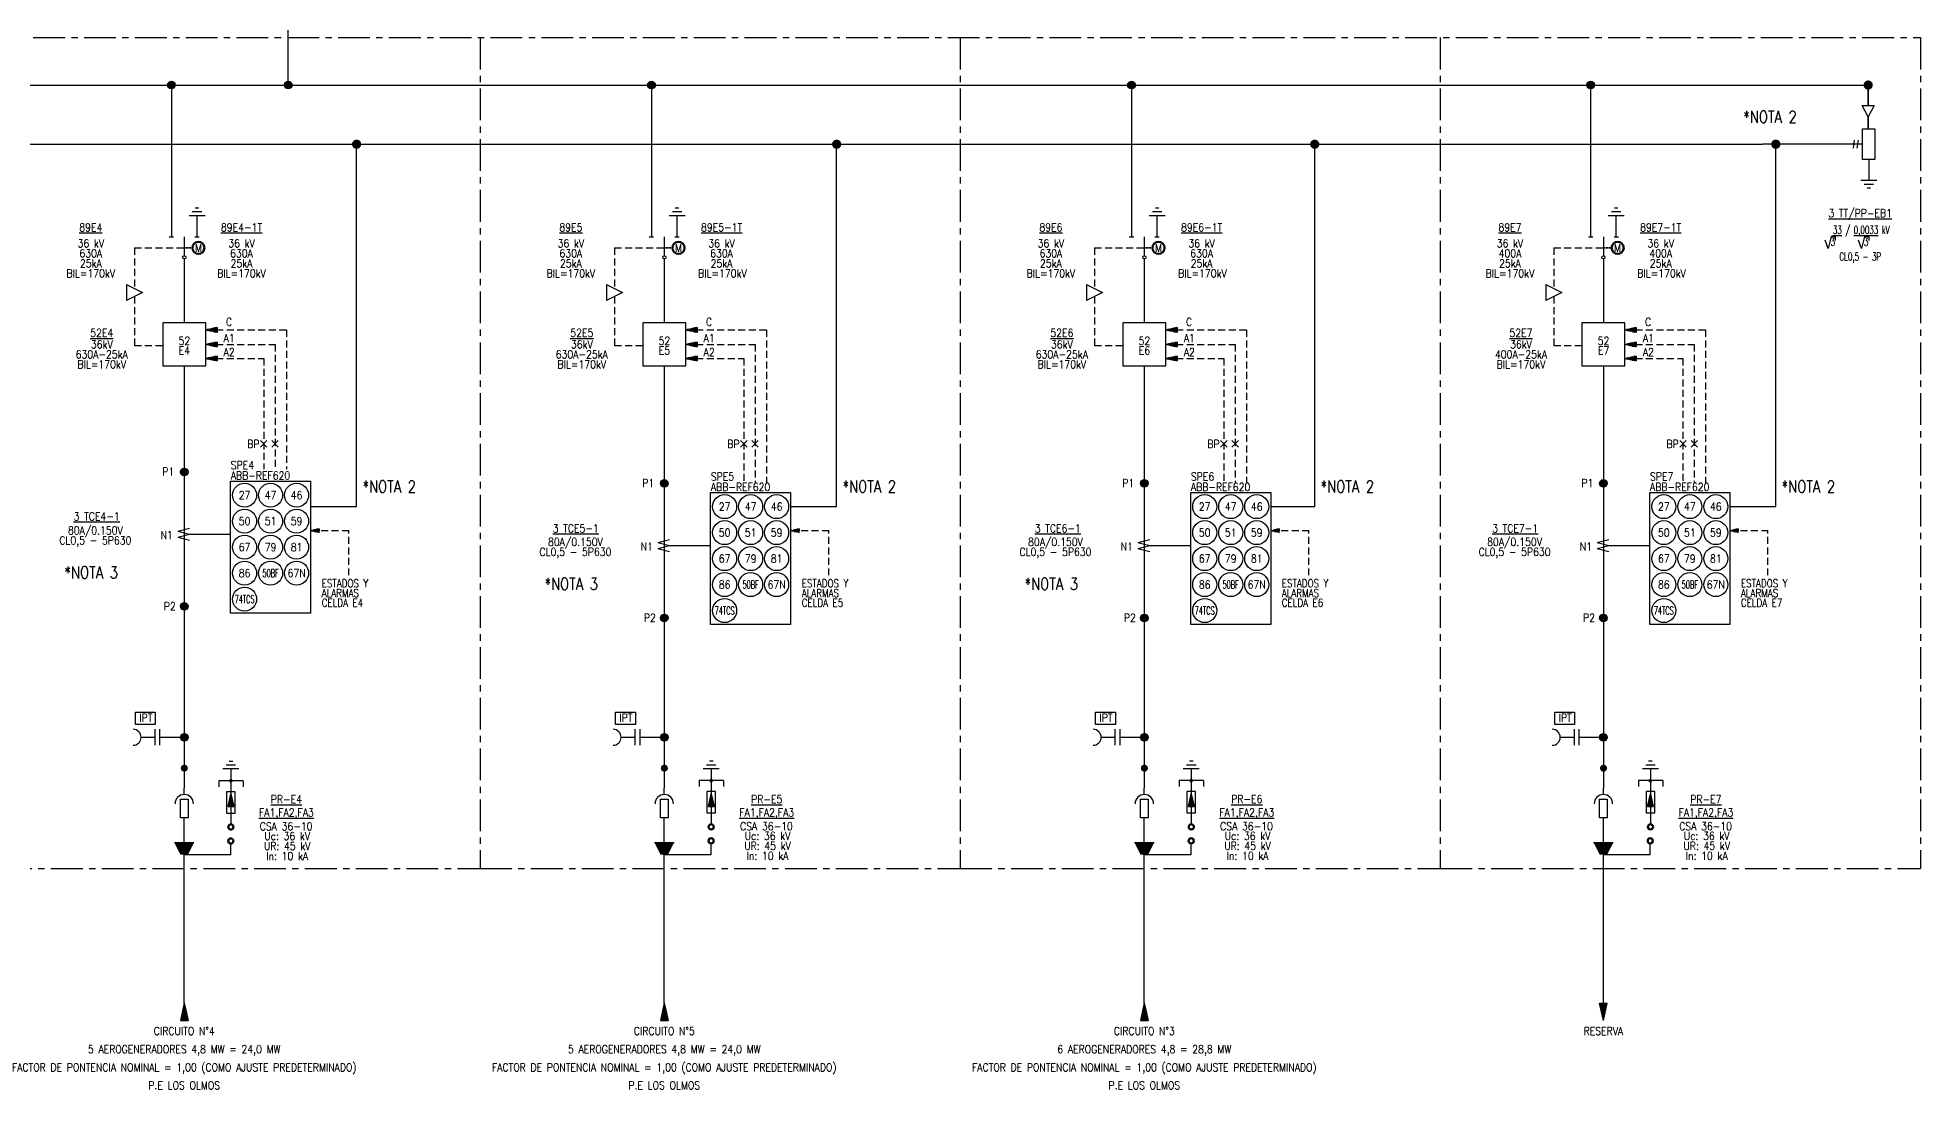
# Model space of a CAD drawing. Header units: millimetres. Extents: x 235627 to 238135, y 101989 to 102524.
# Drawn here: x 237664.8 to 238135.4, y 102014.5 to 102277.6 of the extents above; entities that cross this region are included whole.
import ezdxf
from ezdxf.enums import TextEntityAlignment as Align

# ---------------------------------------------------------------- set-up
doc = ezdxf.new("R2010")
doc.units = ezdxf.units.MM
doc.linetypes.add('CENTER', pattern=[50.8, 31.75, -6.35, 6.35, -6.35])
doc.linetypes.add('HIDDEN', pattern=[0.375, 0.25, -0.125])
for name, color, linetype in [('02 TITULOS', 3, 'Continuous'), ('03 TEXTOS', 7, 'Continuous'), ('Cable', 1, 'Continuous'), ('DATOS', 3, 'Continuous'), ('E-Nivel-066Kv', 52, 'Continuous'), ('EL-Simbolos', 3, 'Continuous'), ('SEÑAL', 1, 'HIDDEN'), ('T-Perímetros', 7, 'Continuous')]:
    doc.layers.add(name, color=color, linetype=linetype)
doc.layers.add('EL-Nivel-220Kv', color=84, linetype='Continuous', lineweight=60)
doc.styles.add('ROMANS', font='romans.shx', dxfattribs={"width": 0.8, "height": 2})

# ---------------------------------------------------------------- blocks, each defined once
blk = doc.blocks.new('InterruptorUni')
blk.add_lwpolyline([(-7.67, -7.92), (7.33, -7.92), (7.33, 7.08), (-7.67, 7.08)], close=True)
blk = doc.blocks.new('Flecha')
blk.add_hatch(color=256).paths.add_polyline_path([(0, 1.66), (-0.36, 0), (0.36, 0)])
for p, q in [((0, 1.66), (-0.36, 0)), ((-0.36, 0), (0.36, 0)), ((0, 1.66), (0.36, 0))]:
    blk.add_line(p, q)

msp = doc.modelspace()

# ---------------------------------------------------------------- hatches: boundary and pattern name
at = {"linetype": 'HIDDEN', "ltscale": 2.5}
for points in [[(237706.81, 102204.48), (237709.64, 102203.86), (237709.64, 102205.09)], [(237826.81, 102204.48), (237829.64, 102203.86), (237829.64, 102205.09)], [(237946.81, 102204.48), (237949.64, 102203.86), (237949.64, 102205.09)], [(238061.58, 102204.48), (238064.4, 102203.86), (238064.4, 102205.09)], [(237706.81, 102200.85), (237709.64, 102200.23), (237709.64, 102201.45)], [(237826.81, 102200.85), (237829.64, 102200.23), (237829.64, 102201.45)], [(237946.81, 102200.85), (237949.64, 102200.23), (237949.64, 102201.45)], [(238061.58, 102200.85), (238064.4, 102200.23), (238064.4, 102201.45)], [(237706.81, 102197.33), (237709.64, 102196.71), (237709.64, 102197.93)], [(237826.81, 102197.33), (237829.64, 102196.71), (237829.64, 102197.93)], [(237946.81, 102197.33), (237949.64, 102196.71), (237949.64, 102197.93)], [(238061.58, 102197.33), (238064.4, 102196.71), (238064.4, 102197.93)], [(237733.03, 102154.29), (237735.15, 102153.82), (237735.15, 102154.74)], [(237733.03, 102154.29), (237735.15, 102153.82), (237735.15, 102154.74)], [(237853.03, 102154.29), (237855.15, 102153.82), (237855.15, 102154.74)], [(237973.03, 102154.29), (237975.15, 102153.82), (237975.15, 102154.74)], [(238087.8, 102154.29), (238089.92, 102153.82), (238089.92, 102154.74)]]:
    msp.add_hatch(color=1, dxfattribs=at).paths.add_polyline_path(points)
at = {"layer": 'EL-Simbolos'}
h = msp.add_hatch(color=256, dxfattribs=at)
h.dxf.hatch_style = 1
h.paths.add_polyline_path([(237697.28, 102265.71), (237699.2, 102265.71, 1)])
h.paths.add_polyline_path([(237699.2, 102265.71), (237697.28, 102265.71, 1)])
h = msp.add_hatch(color=256, dxfattribs=at)
h.dxf.hatch_style = 1
h.paths.add_polyline_path([(237726.49, 102265.71), (237728.41, 102265.71, 1)])
h.paths.add_polyline_path([(237728.41, 102265.71), (237726.49, 102265.71, 1)])
h = msp.add_hatch(color=256, dxfattribs=at)
h.dxf.hatch_style = 1
h.paths.add_polyline_path([(237817.28, 102265.71), (237819.2, 102265.71, 1)])
h.paths.add_polyline_path([(237819.2, 102265.71), (237817.28, 102265.71, 1)])
h = msp.add_hatch(color=256, dxfattribs=at)
h.dxf.hatch_style = 1
h.paths.add_polyline_path([(237937.28, 102265.71), (237939.2, 102265.71, 1)])
h.paths.add_polyline_path([(237939.2, 102265.71), (237937.28, 102265.71, 1)])
h = msp.add_hatch(color=256, dxfattribs=at)
h.dxf.hatch_style = 1
h.paths.add_polyline_path([(238052.04, 102265.71), (238053.96, 102265.71, 1)])
h.paths.add_polyline_path([(238053.96, 102265.71), (238052.04, 102265.71, 1)])
h = msp.add_hatch(color=256, dxfattribs=at)
h.dxf.hatch_style = 1
h.paths.add_polyline_path([(237700.48, 102168.95), (237702.4, 102168.95, 1)])
h.paths.add_polyline_path([(237702.4, 102168.95), (237700.48, 102168.95, 1)])
h = msp.add_hatch(color=256, dxfattribs=at)
h.dxf.hatch_style = 1
h.paths.add_polyline_path([(237820.48, 102166.09), (237822.4, 102166.09, 1)])
h.paths.add_polyline_path([(237822.4, 102166.09), (237820.48, 102166.09, 1)])
h = msp.add_hatch(color=256, dxfattribs=at)
h.dxf.hatch_style = 1
h.paths.add_polyline_path([(237940.48, 102166.09), (237942.4, 102166.09, 1)])
h.paths.add_polyline_path([(237942.4, 102166.09), (237940.48, 102166.09, 1)])
h = msp.add_hatch(color=256, dxfattribs=at)
h.dxf.hatch_style = 1
h.paths.add_polyline_path([(238055.24, 102166.09), (238057.16, 102166.09, 1)])
h.paths.add_polyline_path([(238057.16, 102166.09), (238055.24, 102166.09, 1)])
h = msp.add_hatch(color=256, dxfattribs=at)
h.dxf.hatch_style = 1
h.paths.add_polyline_path([(237700.48, 102135.32), (237702.4, 102135.32, 1)])
h.paths.add_polyline_path([(237702.4, 102135.32), (237700.48, 102135.32, 1)])
h = msp.add_hatch(color=256, dxfattribs=at)
h.dxf.hatch_style = 1
h.paths.add_polyline_path([(237820.48, 102132.46), (237822.4, 102132.46, 1)])
h.paths.add_polyline_path([(237822.4, 102132.46), (237820.48, 102132.46, 1)])
h = msp.add_hatch(color=256, dxfattribs=at)
h.dxf.hatch_style = 1
h.paths.add_polyline_path([(237940.48, 102132.46), (237942.4, 102132.46, 1)])
h.paths.add_polyline_path([(237942.4, 102132.46), (237940.48, 102132.46, 1)])
h = msp.add_hatch(color=256, dxfattribs=at)
h.dxf.hatch_style = 1
h.paths.add_polyline_path([(238055.24, 102132.46), (238057.16, 102132.46, 1)])
h.paths.add_polyline_path([(238057.16, 102132.46), (238055.24, 102132.46, 1)])
h = msp.add_hatch(color=256, dxfattribs=at)
h.dxf.hatch_style = 1
h.paths.add_polyline_path([(237700.48, 102102.59), (237702.4, 102102.59, 1)])
h.paths.add_polyline_path([(237702.4, 102102.59), (237700.48, 102102.59, 1)])
h = msp.add_hatch(color=256, dxfattribs=at)
h.dxf.hatch_style = 1
h.paths.add_polyline_path([(237820.48, 102102.59), (237822.4, 102102.59, 1)])
h.paths.add_polyline_path([(237822.4, 102102.59), (237820.48, 102102.59, 1)])
h = msp.add_hatch(color=256, dxfattribs=at)
h.dxf.hatch_style = 1
h.paths.add_polyline_path([(237940.48, 102102.59), (237942.4, 102102.59, 1)])
h.paths.add_polyline_path([(237942.4, 102102.59), (237940.48, 102102.59, 1)])
h = msp.add_hatch(color=256, dxfattribs=at)
h.dxf.hatch_style = 1
h.paths.add_polyline_path([(238055.24, 102102.59), (238057.16, 102102.59, 1)])
h.paths.add_polyline_path([(238057.16, 102102.59), (238055.24, 102102.59, 1)])
h = msp.add_hatch(color=256, dxfattribs=at)
h.dxf.hatch_style = 1
edge = h.paths.add_edge_path()
edge.add_arc((237701.46, 102094.87), 0.886, 180, 540)
h = msp.add_hatch(color=256, dxfattribs=at)
h.dxf.hatch_style = 1
edge = h.paths.add_edge_path()
edge.add_arc((237821.46, 102094.87), 0.886, 180, 540)
h = msp.add_hatch(color=256, dxfattribs=at)
h.dxf.hatch_style = 1
edge = h.paths.add_edge_path()
edge.add_arc((237941.46, 102094.87), 0.886, 180, 540)
h = msp.add_hatch(color=256, dxfattribs=at)
h.dxf.hatch_style = 1
edge = h.paths.add_edge_path()
edge.add_arc((238056.23, 102094.87), 0.886, 180, 540)
for points in [[(237713.11, 102088.45), (237713.82, 102085.25), (237712.43, 102085.25)], [(237833.18, 102088.49), (237833.89, 102085.29), (237832.5, 102085.29)], [(237953.18, 102088.49), (237953.89, 102085.29), (237952.5, 102085.29)], [(238067.95, 102088.49), (238068.65, 102085.29), (238067.26, 102085.29)]]:
    msp.add_hatch(color=256, dxfattribs=at).paths.add_polyline_path(points)
h = msp.add_hatch(color=256, dxfattribs=at)
h.dxf.hatch_style = 1
h.paths.add_polyline_path([(237702.4, 102073.28), (237700.47, 102073.28), (237698.99, 102076.22), (237703.88, 102076.22)])
h = msp.add_hatch(color=256, dxfattribs=at)
h.dxf.hatch_style = 1
h.paths.add_polyline_path([(237822.4, 102073.28), (237820.47, 102073.28), (237818.99, 102076.22), (237823.88, 102076.22)])
h = msp.add_hatch(color=256, dxfattribs=at)
h.dxf.hatch_style = 1
h.paths.add_polyline_path([(237942.4, 102073.28), (237940.47, 102073.28), (237938.99, 102076.22), (237943.88, 102076.22)])
h = msp.add_hatch(color=256, dxfattribs=at)
h.dxf.hatch_style = 1
h.paths.add_polyline_path([(238057.17, 102073.28), (238055.23, 102073.28), (238053.76, 102076.22), (238058.65, 102076.22)])

# ---------------------------------------------------------------- linework, layer by layer
at = {"color": 1, "linetype": 'HIDDEN', "ltscale": 2.5}
for points in [[(237706.81, 102204.48), (237709.64, 102203.86), (237709.64, 102205.09), (237706.81, 102204.48)], [(237709.64, 102203.86), (237706.81, 102204.48), (237709.64, 102205.09), (237709.64, 102203.86)], [(237826.81, 102204.48), (237829.64, 102203.86), (237829.64, 102205.09), (237826.81, 102204.48)], [(237829.64, 102203.86), (237826.81, 102204.48), (237829.64, 102205.09), (237829.64, 102203.86)], [(237946.81, 102204.48), (237949.64, 102203.86), (237949.64, 102205.09), (237946.81, 102204.48)], [(237949.64, 102203.86), (237946.81, 102204.48), (237949.64, 102205.09), (237949.64, 102203.86)], [(238061.58, 102204.48), (238064.4, 102203.86), (238064.4, 102205.09), (238061.58, 102204.48)], [(238064.4, 102203.86), (238061.58, 102204.48), (238064.4, 102205.09), (238064.4, 102203.86)], [(237706.81, 102200.85), (237709.64, 102200.23), (237709.64, 102201.45), (237706.81, 102200.85)], [(237709.64, 102200.23), (237706.81, 102200.85), (237709.64, 102201.45), (237709.64, 102200.23)], [(237826.81, 102200.85), (237829.64, 102200.23), (237829.64, 102201.45), (237826.81, 102200.85)], [(237829.64, 102200.23), (237826.81, 102200.85), (237829.64, 102201.45), (237829.64, 102200.23)], [(237946.81, 102200.85), (237949.64, 102200.23), (237949.64, 102201.45), (237946.81, 102200.85)], [(237949.64, 102200.23), (237946.81, 102200.85), (237949.64, 102201.45), (237949.64, 102200.23)], [(238061.58, 102200.85), (238064.4, 102200.23), (238064.4, 102201.45), (238061.58, 102200.85)], [(238064.4, 102200.23), (238061.58, 102200.85), (238064.4, 102201.45), (238064.4, 102200.23)], [(237706.81, 102197.33), (237709.64, 102196.71), (237709.64, 102197.93), (237706.81, 102197.33)], [(237709.64, 102196.71), (237706.81, 102197.33), (237709.64, 102197.93), (237709.64, 102196.71)], [(237826.81, 102197.33), (237829.64, 102196.71), (237829.64, 102197.93), (237826.81, 102197.33)], [(237829.64, 102196.71), (237826.81, 102197.33), (237829.64, 102197.93), (237829.64, 102196.71)], [(237946.81, 102197.33), (237949.64, 102196.71), (237949.64, 102197.93), (237946.81, 102197.33)], [(237949.64, 102196.71), (237946.81, 102197.33), (237949.64, 102197.93), (237949.64, 102196.71)], [(238061.58, 102197.33), (238064.4, 102196.71), (238064.4, 102197.93), (238061.58, 102197.33)], [(238064.4, 102196.71), (238061.58, 102197.33), (238064.4, 102197.93), (238064.4, 102196.71)], [(237733.03, 102154.29), (237735.15, 102153.82), (237735.15, 102154.74), (237733.03, 102154.29)], [(237735.15, 102153.82), (237733.03, 102154.29), (237735.15, 102154.74), (237735.15, 102153.82)], [(237733.03, 102154.29), (237735.15, 102153.82), (237735.15, 102154.74), (237733.03, 102154.29)], [(237735.15, 102153.82), (237733.03, 102154.29), (237735.15, 102154.74), (237735.15, 102153.82)], [(237853.03, 102154.29), (237855.15, 102153.82), (237855.15, 102154.74), (237853.03, 102154.29)], [(237855.15, 102153.82), (237853.03, 102154.29), (237855.15, 102154.74), (237855.15, 102153.82)], [(237973.03, 102154.29), (237975.15, 102153.82), (237975.15, 102154.74), (237973.03, 102154.29)], [(237975.15, 102153.82), (237973.03, 102154.29), (237975.15, 102154.74), (237975.15, 102153.82)], [(238087.8, 102154.29), (238089.92, 102153.82), (238089.92, 102154.74), (238087.8, 102154.29)], [(238089.92, 102153.82), (238087.8, 102154.29), (238089.92, 102154.74), (238089.92, 102153.82)]]:
    msp.add_lwpolyline(points, dxfattribs=at)
at = {"layer": '03 TEXTOS'}
for p, q in [((238112.34, 102224.87), (238111.62, 102226.89)), ((238113.09, 102227.86), (238112.34, 102224.87)), ((238114.24, 102227.86), (238113.09, 102227.86)), ((238114.24, 102226.88), (238114.24, 102227.86)), ((238120.68, 102224.87), (238119.96, 102226.89)), ((238121.43, 102227.86), (238120.68, 102224.87)), ((238122.59, 102227.86), (238121.43, 102227.86)), ((238122.59, 102226.88), (238122.59, 102227.86))]:
    msp.add_line(p, q, dxfattribs=at)
at = {"layer": '03 TEXTOS', "color": 0}
msp.add_line((237833.07, 102164.2), (237833.07, 102164.2), dxfattribs=at)
at = {"layer": 'Cable', "linetype": 'ByBlock'}
for p, q in [((237385.18, 102250.92), (238095.96, 102250.92)), ((237744.53, 102160.29), (237744.53, 102250.92)), ((237864.53, 102160.29), (237864.53, 102250.92)), ((237984.03, 102160.29), (237984.03, 102250.91)), ((238099.3, 102160.29), (238099.3, 102250.92)), ((237733.03, 102160.29), (237744.53, 102160.29)), ((237853.03, 102160.29), (237864.53, 102160.29)), ((237973.03, 102160.29), (237984.03, 102160.29)), ((238087.8, 102160.29), (238099.3, 102160.29)), ((237702.78, 102153.41), (237713.03, 102153.41)), ((237822.78, 102150.54), (237833.03, 102150.54)), ((237942.78, 102150.54), (237953.03, 102150.54)), ((238057.55, 102150.54), (238067.8, 102150.54))]:
    msp.add_line(p, q, dxfattribs=at)
at = {"layer": 'Cable'}
msp.add_line((238121, 102250.92), (238095.96, 102250.92), dxfattribs=at)
at = {"layer": 'Cable', "linetype": 'HIDDEN', "lineweight": 35}
for p, q in [((237703.48, 102224.99), (237701.44, 102224.99)), ((237823.48, 102224.99), (237821.44, 102224.99)), ((237943.48, 102224.99), (237941.44, 102224.99)), ((238058.25, 102224.99), (238056.2, 102224.99))]:
    msp.add_line(p, q, dxfattribs=at)
at = {"layer": 'DATOS', "linetype": 'ByBlock'}
for p, q in [((238118.89, 102251.91), (238118.61, 102249.93)), ((238119.86, 102251.91), (238119.58, 102249.93))]:
    msp.add_line(p, q, dxfattribs=at)
at = {"layer": 'E-Nivel-066Kv', "lineweight": 30}
for p, q in [((237727.45, 102265.71), (237727.45, 102303.64)), ((237698.24, 102265.71), (237698.24, 102227.77)), ((237818.24, 102265.71), (237818.24, 102227.77)), ((237938.24, 102265.71), (237938.24, 102227.77)), ((238053, 102265.71), (238053, 102227.77)), ((238122.38, 102260.58), (238122.38, 102265.71)), ((238122.38, 102265.71), (238122.38, 102260.58)), ((238122.38, 102255.11), (238122.38, 102257.77)), ((238122.38, 102257.77), (238122.38, 102254.77)), ((238122.54, 102247.06), (238122.54, 102241.81)), ((237704.64, 102227.77), (237704.64, 102233.03)), ((237824.64, 102227.77), (237824.64, 102233.03)), ((237944.64, 102227.77), (237944.64, 102233.03)), ((238059.4, 102227.77), (238059.4, 102233.03)), ((237701.44, 102227.77), (237701.44, 102223.05)), ((237821.44, 102227.77), (237821.44, 102223.05)), ((237941.44, 102227.77), (237941.44, 102223.05)), ((238056.2, 102227.77), (238056.2, 102223.05)), ((237701.44, 102222.26), (237701.44, 102206.22)), ((237821.44, 102222.26), (237821.44, 102206.22)), ((237941.44, 102222.26), (237941.44, 102206.22)), ((238056.2, 102222.26), (238056.2, 102206.22))]:
    msp.add_line(p, q, dxfattribs=at)
at = {"layer": 'E-Nivel-066Kv', "color": 5}
msp.add_line((237302.25, 102265.71), (238122.38, 102265.71), dxfattribs=at)
at = {"layer": 'E-Nivel-066Kv', "ltscale": 0.25}
for p, q in [((237701.44, 102195.47), (237701.44, 102089.88)), ((237821.44, 102195.47), (237821.44, 102089.88)), ((237941.44, 102195.47), (237941.44, 102089.88)), ((238056.2, 102195.47), (238056.2, 102089.88)), ((237701.44, 102036.13), (237701.44, 102082.43)), ((237821.44, 102036.13), (237821.44, 102082.43)), ((237941.44, 102036.13), (237941.44, 102082.43)), ((238056.2, 102036.13), (238056.2, 102082.43)), ((237713.08, 102073.24), (237713.08, 102076.02)), ((237821.44, 102073.27), (237833.15, 102073.27)), ((237833.15, 102073.27), (237833.15, 102076.05)), ((237941.44, 102073.27), (237953.15, 102073.27)), ((237953.15, 102073.27), (237953.15, 102076.05)), ((238056.2, 102073.27), (238067.91, 102073.27)), ((238067.91, 102073.27), (238067.91, 102076.05))]:
    msp.add_line(p, q, dxfattribs=at)
at = {"layer": 'E-Nivel-066Kv'}
for p, q in [((237713.11, 102094.67), (237713.11, 102088.98)), ((237833.18, 102094.7), (237833.18, 102089.01)), ((237953.18, 102094.7), (237953.18, 102089.01)), ((238067.95, 102094.7), (238067.95, 102089.01)), ((237713.11, 102088.98), (237713.11, 102083.66)), ((237833.18, 102089.01), (237833.18, 102083.69)), ((237953.18, 102089.01), (237953.18, 102083.69)), ((238067.95, 102089.01), (238067.95, 102083.69)), ((237713.11, 102083.66), (237713.11, 102080.82)), ((237833.18, 102083.69), (237833.18, 102080.85)), ((237953.18, 102083.69), (237953.18, 102080.85)), ((238067.95, 102083.69), (238067.95, 102080.85)), ((237713.08, 102073.24), (237701.44, 102073.24))]:
    msp.add_line(p, q, dxfattribs=at)
at = {"layer": 'E-Nivel-066Kv', "lineweight": 30}
for points in [[(237697.69, 102227.77), (237698.78, 102227.77)], [(237704.09, 102227.77), (237705.18, 102227.77)], [(237817.69, 102227.77), (237818.78, 102227.77)], [(237824.09, 102227.77), (237825.18, 102227.77)], [(237937.69, 102227.77), (237938.78, 102227.77)], [(237944.09, 102227.77), (237945.18, 102227.77)], [(238052.46, 102227.77), (238053.54, 102227.77)], [(238058.86, 102227.77), (238059.94, 102227.77)]]:
    msp.add_lwpolyline(points, dxfattribs=at)
at = {"layer": 'E-Nivel-066Kv'}
for points in [[(237690.65, 102102.59), (237694.09, 102102.59)], [(237695.29, 102102.59), (237701.44, 102102.59)], [(237810.65, 102102.59), (237814.09, 102102.59)], [(237815.29, 102102.59), (237821.44, 102102.59)], [(237930.65, 102102.59), (237934.09, 102102.59)], [(237935.29, 102102.59), (237941.44, 102102.59)], [(238045.41, 102102.59), (238048.86, 102102.59)], [(238050.06, 102102.59), (238056.2, 102102.59)]]:
    msp.add_lwpolyline(points, dxfattribs=at)
at = {"layer": 'E-Nivel-066Kv', "lineweight": 30}
for centre in [(237701.44, 102222.65), (237821.44, 102222.65), (237941.44, 102222.65), (238056.2, 102222.65)]:
    msp.add_circle(centre, 0.393, dxfattribs=at)
at = {"layer": 'EL-Nivel-220Kv', "flags": 128}
for points in [[(237713.11, 102091.96, -1), (237713.11, 102091.51, -1)], [(237833.18, 102091.99, -1), (237833.18, 102091.54, -1)], [(237953.18, 102091.99, -1), (237953.18, 102091.54, -1)], [(238067.95, 102091.99, -1), (238067.95, 102091.54, -1)]]:
    msp.add_lwpolyline(points, format="xyb", close=True, dxfattribs=at)
at = {"layer": 'EL-Nivel-220Kv'}
for centre in [(237713.11, 102080.17), (237833.18, 102080.2), (237953.18, 102080.2), (238067.95, 102080.2), (237713.08, 102076.67), (237833.15, 102076.7), (237953.15, 102076.7), (238067.91, 102076.7)]:
    msp.add_circle(centre, 0.649, dxfattribs=at)
at = {"layer": 'EL-Simbolos'}
for p, q in [((238120.88, 102260.58), (238123.88, 102260.58)), ((238122.38, 102257.77), (238120.88, 102260.58)), ((238123.88, 102260.58), (238122.38, 102257.77)), ((237687.01, 102215.81), (237691.01, 102213.81)), ((237807.01, 102215.81), (237811.01, 102213.81)), ((237927.01, 102215.81), (237931.01, 102213.81)), ((238041.78, 102215.81), (238045.78, 102213.81)), ((237691.01, 102213.81), (237687.01, 102211.81)), ((237811.01, 102213.81), (237807.01, 102211.81)), ((237931.01, 102213.81), (237927.01, 102211.81)), ((238045.78, 102213.81), (238041.78, 102211.81)), ((237720.5, 102175.18), (237722.12, 102176.8)), ((237722.12, 102175.18), (237720.5, 102176.8)), ((237723.34, 102175.18), (237724.95, 102176.8)), ((237724.95, 102175.18), (237723.34, 102176.8)), ((237840.5, 102175.18), (237842.12, 102176.8)), ((237842.12, 102175.18), (237840.5, 102176.8)), ((237843.34, 102175.18), (237844.95, 102176.8)), ((237844.95, 102175.18), (237843.34, 102176.8)), ((237960.5, 102175.18), (237962.12, 102176.8)), ((237962.12, 102175.18), (237960.5, 102176.8)), ((237963.34, 102175.18), (237964.95, 102176.8)), ((237964.95, 102175.18), (237963.34, 102176.8)), ((238075.27, 102175.18), (238076.89, 102176.8)), ((238076.89, 102175.18), (238075.27, 102176.8)), ((238078.1, 102175.18), (238079.72, 102176.8)), ((238079.72, 102175.18), (238078.1, 102176.8)), ((237699.85, 102154.16), (237702.78, 102154.91)), ((237699.85, 102154.16), (237702.78, 102153.41)), ((237699.85, 102152.65), (237702.78, 102153.41)), ((237699.85, 102152.65), (237702.78, 102151.9)), ((237819.85, 102151.29), (237822.78, 102152.04)), ((237819.85, 102151.29), (237822.78, 102150.54)), ((237819.85, 102149.79), (237822.78, 102150.54)), ((237819.85, 102149.79), (237822.78, 102149.03)), ((237939.85, 102151.29), (237942.78, 102152.04)), ((237939.85, 102151.29), (237942.78, 102150.54)), ((237939.85, 102149.79), (237942.78, 102150.54)), ((237939.85, 102149.79), (237942.78, 102149.03)), ((238054.62, 102151.29), (238057.55, 102152.04)), ((238054.62, 102151.29), (238057.55, 102150.54)), ((238054.62, 102149.79), (238057.55, 102150.54)), ((238054.62, 102149.79), (238057.55, 102149.03)), ((237713.55, 102096.57), (237712.68, 102096.57)), ((237833.62, 102096.6), (237832.75, 102096.6)), ((237953.62, 102096.6), (237952.75, 102096.6)), ((238068.38, 102096.6), (238067.51, 102096.6)), ((237715.11, 102094.67), (237711.11, 102094.67)), ((237714.29, 102095.62), (237711.94, 102095.62)), ((237835.18, 102094.7), (237831.18, 102094.7)), ((237834.36, 102095.65), (237832.01, 102095.65)), ((237955.18, 102094.7), (237951.18, 102094.7)), ((237954.36, 102095.65), (237952.01, 102095.65)), ((238069.95, 102094.7), (238065.95, 102094.7)), ((238069.12, 102095.65), (238066.77, 102095.65)), ((237702.4, 102087.16), (237702.4, 102082.43)), ((237710.11, 102091.74), (237710.11, 102090.24)), ((237716.19, 102091.74), (237710.11, 102091.74)), ((237714.2, 102083.66), (237714.2, 102088.98)), ((237716.19, 102091.74), (237716.19, 102090.24)), ((237822.4, 102087.16), (237822.4, 102082.43)), ((237830.18, 102091.77), (237830.18, 102090.27)), ((237836.26, 102091.77), (237830.18, 102091.77)), ((237834.27, 102083.69), (237834.27, 102089.01)), ((237836.26, 102091.77), (237836.26, 102090.27)), ((237942.4, 102087.16), (237942.4, 102082.43)), ((237950.18, 102091.77), (237950.18, 102090.27)), ((237956.26, 102091.77), (237950.18, 102091.77)), ((237954.27, 102083.69), (237954.27, 102089.01)), ((237956.26, 102091.77), (237956.26, 102090.27)), ((238057.17, 102087.16), (238057.17, 102082.43)), ((238064.95, 102091.77), (238064.95, 102090.27)), ((238071.02, 102091.77), (238064.95, 102091.77)), ((238069.04, 102083.69), (238069.04, 102089.01)), ((238071.02, 102091.77), (238071.02, 102090.27)), ((237703.88, 102076.22), (237698.99, 102076.22)), ((237823.88, 102076.22), (237818.99, 102076.22)), ((237943.88, 102076.22), (237938.99, 102076.22)), ((238058.65, 102076.22), (238053.76, 102076.22))]:
    msp.add_line(p, q, dxfattribs=at)
at = {"layer": 'EL-Simbolos', "lineweight": 30}
for p, q in [((238124.54, 102241.81), (238120.54, 102241.81)), ((238123.71, 102240.85), (238121.36, 102240.85)), ((238122.97, 102239.9), (238122.1, 102239.9)), ((237706.64, 102233.03), (237702.64, 102233.03)), ((237705.81, 102233.98), (237703.46, 102233.98)), ((237705.07, 102234.93), (237704.2, 102234.93)), ((237826.64, 102233.03), (237822.64, 102233.03)), ((237825.81, 102233.98), (237823.46, 102233.98)), ((237825.07, 102234.93), (237824.2, 102234.93)), ((237946.64, 102233.03), (237942.64, 102233.03)), ((237945.81, 102233.98), (237943.46, 102233.98)), ((237945.07, 102234.93), (237944.2, 102234.93)), ((238061.4, 102233.03), (238057.4, 102233.03)), ((238060.58, 102233.98), (238058.23, 102233.98)), ((238059.84, 102234.93), (238058.97, 102234.93))]:
    msp.add_line(p, q, dxfattribs=at)
at = {"layer": 'EL-Simbolos', "ltscale": 0.25}
for p, q in [((237701.44, 102088.28), (237701.44, 102089.88)), ((237821.44, 102088.28), (237821.44, 102089.88)), ((237941.44, 102088.28), (237941.44, 102089.88)), ((238056.2, 102088.28), (238056.2, 102089.88))]:
    msp.add_line(p, q, dxfattribs=at)
at = {"layer": 'EL-Simbolos', "const_width": 1.15}
for points in [[(238122.96, 102265.71, 1), (238121.81, 102265.71, 1)], [(237745.11, 102250.92, 1), (237743.96, 102250.92, 1)], [(237865.11, 102250.92, 1), (237863.96, 102250.92, 1)], [(237984.61, 102250.91, 1), (237983.46, 102250.91, 1)], [(238099.88, 102250.92, 1), (238098.72, 102250.92, 1)]]:
    msp.add_lwpolyline(points, format="xyb", close=True, dxfattribs=at)
at = {"layer": 'EL-Simbolos'}
for points in [[(238121, 102254.77), (238124.08, 102254.77), (238124.08, 102247.06), (238121, 102247.06)], [(237713.03, 102166.65), (237733.03, 102166.65), (237733.03, 102133.65), (237713.03, 102133.65)], [(237833.03, 102163.78), (237853.03, 102163.78), (237853.03, 102130.78), (237833.03, 102130.78)], [(237953.03, 102163.78), (237973.03, 102163.78), (237973.03, 102130.78), (237953.03, 102130.78)], [(238067.8, 102163.78), (238087.8, 102163.78), (238087.8, 102130.78), (238067.8, 102130.78)], [(237702.4, 102082.43), (237700.47, 102082.43), (237700.47, 102087.16), (237702.4, 102087.16)], [(237714.2, 102088.98), (237712.02, 102088.98), (237712.02, 102083.66), (237714.2, 102083.66)], [(237822.4, 102082.43), (237820.47, 102082.43), (237820.47, 102087.16), (237822.4, 102087.16)], [(237834.27, 102089.01), (237832.09, 102089.01), (237832.09, 102083.69), (237834.27, 102083.69)], [(237942.4, 102082.43), (237940.47, 102082.43), (237940.47, 102087.16), (237942.4, 102087.16)], [(237954.27, 102089.01), (237952.09, 102089.01), (237952.09, 102083.69), (237954.27, 102083.69)], [(238057.17, 102082.43), (238055.23, 102082.43), (238055.23, 102087.16), (238057.17, 102087.16)], [(238069.04, 102089.01), (238066.86, 102089.01), (238066.86, 102083.69), (238069.04, 102083.69)]]:
    msp.add_lwpolyline(points, close=True, dxfattribs=at)
for points in [[(237687.01, 102215.81), (237687.01, 102211.81)], [(237807.01, 102215.81), (237807.01, 102211.81)], [(237927.01, 102215.81), (237927.01, 102211.81)], [(238041.78, 102215.81), (238041.78, 102211.81)], [(237694.09, 102104.59), (237694.09, 102100.59)], [(237695.29, 102104.59), (237695.29, 102100.59)], [(237814.09, 102104.59), (237814.09, 102100.59)], [(237815.29, 102104.59), (237815.29, 102100.59)], [(237934.09, 102104.59), (237934.09, 102100.59)], [(237935.29, 102104.59), (237935.29, 102100.59)], [(238048.86, 102104.59), (238048.86, 102100.59)], [(238050.06, 102104.59), (238050.06, 102100.59)], [(237713.11, 102088.45), (237713.82, 102085.25), (237712.43, 102085.25), (237713.11, 102088.45)], [(237713.82, 102085.25), (237713.11, 102088.45), (237712.43, 102085.25), (237713.82, 102085.25)], [(237833.18, 102088.49), (237833.89, 102085.29), (237832.5, 102085.29), (237833.18, 102088.49)], [(237833.89, 102085.29), (237833.18, 102088.49), (237832.5, 102085.29), (237833.89, 102085.29)], [(237953.18, 102088.49), (237953.89, 102085.29), (237952.5, 102085.29), (237953.18, 102088.49)], [(237953.89, 102085.29), (237953.18, 102088.49), (237952.5, 102085.29), (237953.89, 102085.29)], [(238067.95, 102088.49), (238068.65, 102085.29), (238067.26, 102085.29), (238067.95, 102088.49)], [(238068.65, 102085.29), (238067.95, 102088.49), (238067.26, 102085.29), (238068.65, 102085.29)]]:
    msp.add_lwpolyline(points, dxfattribs=at)
at = {"layer": 'EL-Simbolos', "color": 1}
for points in [[(237689.27, 102108.9), (237694.21, 102108.9), (237694.21, 102105.81), (237689.27, 102105.81)], [(237809.27, 102108.9), (237814.21, 102108.9), (237814.21, 102105.81), (237809.27, 102105.81)], [(237929.27, 102108.9), (237934.21, 102108.9), (237934.21, 102105.81), (237929.27, 102105.81)], [(238044.03, 102108.9), (238048.98, 102108.9), (238048.98, 102105.81), (238044.03, 102105.81)]]:
    msp.add_lwpolyline(points, close=True, dxfattribs=at)
at = {"layer": 'EL-Simbolos'}
for centre, radius in [((237698.24, 102265.71), 0.96), ((237727.45, 102265.71), 0.96), ((237818.24, 102265.71), 0.96), ((237938.24, 102265.71), 0.96), ((238053, 102265.71), 0.96), ((237701.44, 102168.95), 0.96), ((237716.53, 102163.15), 3), ((237723.03, 102163.15), 3), ((237729.53, 102163.15), 3), ((237821.44, 102166.09), 0.96), ((237836.53, 102160.28), 3), ((237843.03, 102160.28), 3), ((237849.53, 102160.28), 3), ((237941.44, 102166.09), 0.96), ((237956.53, 102160.28), 3), ((237963.03, 102160.28), 3), ((237969.53, 102160.28), 3), ((238056.2, 102166.09), 0.96), ((238071.3, 102160.28), 3), ((238077.8, 102160.28), 3), ((238084.3, 102160.28), 3), ((237716.53, 102156.65), 3), ((237723.03, 102156.65), 3), ((237729.53, 102156.65), 3), ((237716.53, 102150.15), 3), ((237723.03, 102150.15), 3), ((237729.53, 102150.15), 3), ((237836.53, 102153.78), 3), ((237843.03, 102153.78), 3), ((237849.53, 102153.78), 3), ((237956.53, 102153.78), 3), ((237963.03, 102153.78), 3), ((237969.53, 102153.78), 3), ((238071.3, 102153.78), 3), ((238077.8, 102153.78), 3), ((238084.3, 102153.78), 3), ((237836.53, 102147.28), 3), ((237843.03, 102147.28), 3), ((237849.53, 102147.28), 3), ((237956.53, 102147.28), 3), ((237963.03, 102147.28), 3), ((237969.53, 102147.28), 3), ((238071.3, 102147.28), 3), ((238077.8, 102147.28), 3), ((238084.3, 102147.28), 3), ((237716.53, 102143.65), 3), ((237723.03, 102143.65), 3), ((237729.53, 102143.65), 3), ((237836.53, 102140.78), 3), ((237843.03, 102140.78), 3), ((237849.53, 102140.78), 3), ((237956.53, 102140.78), 3), ((237963.03, 102140.78), 3), ((237969.53, 102140.78), 3), ((238071.3, 102140.78), 3), ((238077.8, 102140.78), 3), ((238084.3, 102140.78), 3), ((237716.53, 102137.15), 3), ((237701.44, 102135.32), 0.96), ((237836.53, 102134.28), 3), ((237956.53, 102134.28), 3), ((238071.3, 102134.28), 3), ((237821.44, 102132.46), 0.96), ((237941.44, 102132.46), 0.96), ((238056.2, 102132.46), 0.96), ((237701.44, 102102.59), 0.96), ((237821.44, 102102.59), 0.96), ((237941.44, 102102.59), 0.96), ((238056.2, 102102.59), 0.96)]:
    msp.add_circle(centre, radius, dxfattribs=at)
at = {"layer": 'EL-Simbolos', "lineweight": 50}
for centre in [(237704.99, 102224.99), (237824.99, 102224.99), (237944.99, 102224.99), (238059.76, 102224.99)]:
    msp.add_circle(centre, 1.51, dxfattribs=at)
at = {"layer": 'EL-Simbolos'}
for centre, radius, start, end in [((237688.65, 102102.59), 2, 270, 90), ((237808.65, 102102.59), 2, 270, 90), ((237928.65, 102102.59), 2, 270, 90), ((238043.41, 102102.59), 2, 270, 90), ((237701.44, 102085.99), 2.3, 0, 180), ((237821.44, 102085.99), 2.3, 0, 180), ((237941.44, 102085.99), 2.3, 0, 180), ((238056.2, 102085.99), 2.3, 0, 180)]:
    msp.add_arc(centre, radius, start, end, dxfattribs=at)
at = {"layer": 'SEÑAL', "color": 1, "linetype": 'HIDDEN', "ltscale": 7}
for p, q in [((237689.01, 102224.99), (237701.44, 102224.99)), ((237689.01, 102224.99), (237689.01, 102214.81)), ((237809.01, 102224.99), (237821.44, 102224.99)), ((237809.01, 102224.99), (237809.01, 102214.81)), ((237929.01, 102224.99), (237941.44, 102224.99)), ((237929.01, 102224.99), (237929.01, 102214.81)), ((238043.78, 102224.99), (238056.2, 102224.99)), ((238043.78, 102224.99), (238043.78, 102214.81)), ((237689.01, 102212.81), (237689.01, 102200.6)), ((237809.01, 102212.81), (237809.01, 102200.6)), ((237929.01, 102212.81), (237929.01, 102200.6)), ((238043.78, 102212.81), (238043.78, 102200.6)), ((237689.01, 102200.6), (237696.06, 102200.6)), ((237706.81, 102204.48), (237726.98, 102204.48)), ((237706.81, 102200.85), (237724.15, 102200.85)), ((237724.15, 102200.85), (237724.15, 102169.62)), ((237726.98, 102204.48), (237726.98, 102169.62)), ((237809.01, 102200.6), (237816.06, 102200.6)), ((237826.81, 102204.48), (237846.98, 102204.48)), ((237826.81, 102200.85), (237844.15, 102200.85)), ((237844.15, 102200.85), (237844.15, 102166.2)), ((237846.98, 102204.48), (237846.98, 102166.2)), ((237929.01, 102200.6), (237936.06, 102200.6)), ((237946.81, 102204.48), (237966.98, 102204.48)), ((237946.81, 102200.85), (237964.15, 102200.85)), ((237964.15, 102200.85), (237964.15, 102166.2)), ((237966.98, 102204.48), (237966.98, 102166.2)), ((238043.78, 102200.6), (238050.83, 102200.6)), ((238061.58, 102204.48), (238081.74, 102204.48)), ((238061.58, 102200.85), (238078.91, 102200.85)), ((238078.91, 102200.85), (238078.91, 102166.2)), ((238081.74, 102204.48), (238081.74, 102166.2)), ((237706.81, 102197.33), (237721.31, 102197.33)), ((237721.31, 102197.33), (237721.31, 102169.62)), ((237826.81, 102197.33), (237841.31, 102197.33)), ((237841.31, 102197.33), (237841.31, 102166.2)), ((237946.81, 102197.33), (237961.31, 102197.33)), ((237961.31, 102197.33), (237961.31, 102166.2)), ((238061.58, 102197.33), (238076.08, 102197.33)), ((238076.08, 102197.33), (238076.08, 102166.2)), ((237733.03, 102154.29), (237742.56, 102154.29)), ((237742.56, 102143.1), (237742.56, 102154.29)), ((237853.03, 102154.29), (237862.56, 102154.29)), ((237862.56, 102143.1), (237862.56, 102154.29)), ((237973.03, 102154.29), (237982.56, 102154.29)), ((237982.56, 102143.1), (237982.56, 102154.29)), ((238087.8, 102154.29), (238097.32, 102154.29)), ((238097.32, 102143.1), (238097.32, 102154.29))]:
    msp.add_line(p, q, dxfattribs=at)
at = {"layer": 'T-Perímetros', "color": 1, "linetype": 'CENTER', "ltscale": 0.25}
for p, q in [((237295.42, 102277.57), (238135.42, 102277.57)), ((237775.42, 102277.57), (237775.42, 102069.81)), ((237895.42, 102277.57), (237895.42, 102069.81)), ((238015.42, 102277.57), (238015.42, 102069.81)), ((238135.42, 102277.57), (238135.42, 102069.81)), ((237655.42, 102069.81), (237775.42, 102069.81)), ((237775.42, 102069.81), (237895.42, 102069.81)), ((237895.42, 102069.81), (238015.42, 102069.81)), ((238015.42, 102069.81), (238135.42, 102069.81))]:
    msp.add_line(p, q, dxfattribs=at)

# ---------------------------------------------------------------- block references
at = {"layer": 'E-Nivel-066Kv', "ltscale": 0.25, "xscale": 2.638263589299078, "yscale": 2.638263589299078, "zscale": 2.638263589299078}
for p in [(237701.44, 102031.77), (237821.44, 102031.77), (237941.44, 102031.77)]:
    msp.add_blockref('Flecha', p, dxfattribs=at)
at = {"layer": 'E-Nivel-066Kv', "ltscale": 0.25, "xscale": -2.638263589299078, "yscale": 2.638263589299078, "zscale": 2.638263589299078, "rotation": 180}
msp.add_blockref('Flecha', (238056.2, 102036.13), dxfattribs=at)
at = {"layer": 'EL-Simbolos', "xscale": 0.7166572295117981, "yscale": 0.7166572295117981, "zscale": 0.7166572295117981}
for p in [(237701.56, 102201.15), (237821.56, 102201.15), (237941.56, 102201.15), (238056.33, 102201.15)]:
    msp.add_blockref('InterruptorUni', p, dxfattribs=at)

# ---------------------------------------------------------------- texts
at = {"layer": '02 TITULOS', "style": 'ROMANS', "width": 0.85}
for s, p in [('%%U3 TT/PP-EB1', (238120.39, 102233.67)), ('%%U3 TCE4-1', (237679.55, 102157.84)), ('%%U3 TCE5-1', (237799.3, 102154.84)), ('%%U3 TCE6-1', (237919.8, 102154.84)), ('%%U3 TCE7-1', (238034.14, 102154.84))]:
    msp.add_text(s, height=2, dxfattribs=at).set_placement(p, align=Align.MIDDLE_CENTER)
for s, p in [('%%U89E4', (237678.09, 102229.12)), ('%%U89E4-1T', (237715.76, 102229.12)), ('%%U89E5', (237798.09, 102229.12)), ('%%U89E5-1T', (237835.76, 102229.12)), ('%%U89E6', (237918.09, 102229.12)), ('%%U89E6-1T', (237955.76, 102229.12)), ('%%U89E7', (238032.85, 102229.12)), ('%%U89E7-1T', (238070.52, 102229.12))]:
    msp.add_text(s, height=2, dxfattribs=at).set_placement(p, align=Align.CENTER)
at = {"layer": '03 TEXTOS', "color": 0, "style": 'ROMANS', "width": 0.8}
for s, p in [('*NOTA 2', (238091.15, 102259.26)), ('*NOTA 2', (237745.99, 102166.81)), ('*NOTA 2', (237865.99, 102166.81)), ('*NOTA 2', (237985.49, 102166.81)), ('*NOTA 2', (238100.75, 102166.81)), ('*NOTA 3', (237671.49, 102145.33)), ('*NOTA 3', (237791.49, 102142.46)), ('*NOTA 3', (237911.49, 102142.46))]:
    msp.add_text(s, height=3, dxfattribs=at).set_placement(p, align=Align.TOP_LEFT)
at = {"layer": '03 TEXTOS', "style": 'ROMANS'}
for s, width, p in [('%%U33%%U / %%U0,0033%%U kV', 0.65, (238120.64, 102228.5)), ('36 kV', 0.85, (237678.09, 102225.12)), ('630A', 0.85, (237678.09, 102222.62)), ('36 kV', 0.85, (237715.76, 102225.12)), ('630A', 0.85, (237715.76, 102222.62)), ('36 kV', 0.85, (237798.09, 102225.12)), ('630A', 0.85, (237798.09, 102222.62)), ('36 kV', 0.85, (237835.76, 102225.12)), ('630A', 0.85, (237835.76, 102222.62)), ('36 kV', 0.85, (237918.09, 102225.12)), ('630A', 0.85, (237918.09, 102222.62)), ('36 kV', 0.85, (237955.76, 102225.12)), ('630A', 0.85, (237955.76, 102222.62)), ('36 kV', 0.85, (238032.85, 102225.12)), ('400A', 0.85, (238032.85, 102222.62)), ('36 kV', 0.85, (238070.52, 102225.12)), ('400A', 0.85, (238070.52, 102222.62)), ('3', 0.65, (238113.57, 102225.5)), ('3', 0.65, (238121.92, 102225.5)), ('BIL=170kV', 0.85, (237678.09, 102217.62)), ('25kA', 0.85, (237678.09, 102220.12)), ('BIL=170kV', 0.85, (237715.76, 102217.62)), ('25kA', 0.85, (237715.76, 102220.12)), ('BIL=170kV', 0.85, (237798.09, 102217.62)), ('25kA', 0.85, (237798.09, 102220.12)), ('BIL=170kV', 0.85, (237835.97, 102217.62)), ('25kA', 0.85, (237835.76, 102220.12)), ('BIL=170kV', 0.85, (237918.09, 102217.62)), ('25kA', 0.85, (237918.09, 102220.12)), ('BIL=170kV', 0.85, (237955.97, 102217.62)), ('25kA', 0.85, (237955.76, 102220.12)), ('BIL=170kV', 0.85, (238032.85, 102217.62)), ('25kA', 0.85, (238032.85, 102220.12)), ('BIL=170kV', 0.85, (238070.74, 102217.62)), ('25kA', 0.85, (238070.52, 102220.12)), ('36kV', 0.85, (237680.83, 102199.86)), ('52', 0.85, (237701.47, 102200.73)), ('E4', 0.85, (237701.47, 102198.33)), ('36kV', 0.85, (237800.83, 102199.86)), ('52', 0.85, (237821.47, 102200.73)), ('E5', 0.85, (237821.47, 102198.33)), ('36kV', 0.85, (237920.83, 102199.86)), ('52', 0.85, (237941.47, 102200.73)), ('E6', 0.85, (237941.47, 102198.33)), ('36kV', 0.85, (238035.6, 102199.86)), ('52', 0.85, (238056.23, 102200.73)), ('E7', 0.85, (238056.23, 102198.33)), ('630A-25kA', 0.85, (237680.83, 102197.36)), ('BIL=170kV', 0.85, (237680.83, 102194.86)), ('630A-25kA', 0.85, (237800.83, 102197.36)), ('BIL=170kV', 0.85, (237800.83, 102194.86)), ('630A-25kA', 0.85, (237920.83, 102197.36)), ('BIL=170kV', 0.85, (237920.83, 102194.86)), ('400A-25kA', 0.85, (238035.6, 102197.36)), ('BIL=170kV', 0.85, (238035.6, 102194.86)), ('BP', 0.85, (237718.73, 102174.95)), ('BP', 0.85, (237838.73, 102174.95)), ('BP', 0.85, (237958.73, 102174.95)), ('BP', 0.85, (238073.49, 102174.95)), ('CSA 36-10', 0.85, (237726.91, 102079.32)), ('Uc: 36 kV', 0.85, (237727.18, 102076.9)), ('CSA 36-10', 0.85, (237846.98, 102079.35)), ('Uc: 36 kV', 0.85, (237847.25, 102076.93)), ('CSA 36-10', 0.85, (237966.98, 102079.35)), ('Uc: 36 kV', 0.85, (237967.25, 102076.93)), ('CSA 36-10', 0.85, (238081.74, 102079.35)), ('Uc: 36 kV', 0.85, (238082.02, 102076.93)), ('UR: 45 kV', 0.85, (237727.18, 102074.4)), ('In: 10 kA', 0.85, (237727.18, 102071.9)), ('UR: 45 kV', 0.85, (237847.25, 102074.43)), ('In: 10 kA', 0.85, (237847.25, 102071.93)), ('UR: 45 kV', 0.85, (237967.25, 102074.43)), ('In: 10 kA', 0.85, (237967.25, 102071.93)), ('UR: 45 kV', 0.85, (238082.02, 102074.43)), ('In: 10 kA', 0.85, (238082.02, 102071.93)), ('CIRCUITO N°4', 0.85, (237701.44, 102028.13)), ('CIRCUITO N°5', 0.85, (237821.44, 102028.13)), ('CIRCUITO N°3', 0.85, (237941.44, 102028.13)), ('RESERVA', 0.85, (238056.2, 102028.13)), ('FACTOR DE PONTENCIA NOMINAL = 1,00 (COMO AJUSTE PREDETERMINADO)', 0.85, (237701.44, 102019.05)), ('5 AEROGENERADORES 4,8 MW = 24,0 MW', 0.85, (237701.44, 102023.59)), ('FACTOR DE PONTENCIA NOMINAL = 1,00 (COMO AJUSTE PREDETERMINADO)', 0.85, (237821.44, 102019.05)), ('5 AEROGENERADORES 4,8 MW = 24,0 MW', 0.85, (237821.44, 102023.59)), ('FACTOR DE PONTENCIA NOMINAL = 1,00 (COMO AJUSTE PREDETERMINADO)', 0.85, (237941.44, 102019.05)), ('6 AEROGENERADORES 4,8 = 28,8 MW', 0.85, (237941.44, 102023.59)), ('P.E LOS OLMOS', 0.85, (237701.44, 102014.54)), ('P.E LOS OLMOS', 0.85, (237821.44, 102014.54)), ('P.E LOS OLMOS', 0.85, (237941.44, 102014.54))]:
    msp.add_text(s, height=2, dxfattribs=dict(at, width=width)).set_placement(p, align=Align.CENTER)
at = {"layer": '03 TEXTOS', "style": 'ROMANS', "width": 0.85}
for p in [(237704.99, 102224.99), (237824.99, 102224.99), (237944.99, 102224.99), (238059.76, 102224.99)]:
    msp.add_text('M', height=2, dxfattribs=at).set_placement(p, align=Align.MIDDLE)
at = {"layer": '03 TEXTOS', "style": 'ROMANS'}
for s, width, p in [('CL0,5 - 3P', 0.65, (238120.4, 102222.83)), ('27', 0.85, (237716.53, 102163.15)), ('47', 0.85, (237723.03, 102163.15)), ('46', 0.85, (237729.53, 102163.15)), ('27', 0.85, (237836.53, 102160.28)), ('47', 0.85, (237843.03, 102160.28)), ('46', 0.85, (237849.53, 102160.28)), ('27', 0.85, (237956.53, 102160.28)), ('47', 0.85, (237963.03, 102160.28)), ('46', 0.85, (237969.53, 102160.28)), ('27', 0.85, (238071.3, 102160.28)), ('47', 0.85, (238077.8, 102160.28)), ('46', 0.85, (238084.3, 102160.28)), ('80A/0.150V', 0.85, (237679.23, 102154.34)), ('N1', 0.85, (237697.05, 102153.15)), ('50', 0.85, (237716.53, 102156.65)), ('51', 0.85, (237723.03, 102156.65)), ('59', 0.85, (237729.53, 102156.65)), ('50', 0.85, (237836.53, 102153.78)), ('51', 0.85, (237843.03, 102153.78)), ('59', 0.85, (237849.53, 102153.78)), ('50', 0.85, (237956.53, 102153.78)), ('51', 0.85, (237963.03, 102153.78)), ('59', 0.85, (237969.53, 102153.78)), ('50', 0.85, (238071.3, 102153.78)), ('51', 0.85, (238077.8, 102153.78)), ('59', 0.85, (238084.3, 102153.78)), ('CL0,5 - 5P630', 0.85, (237679.23, 102151.84)), ('67', 0.85, (237716.53, 102150.15)), ('79', 0.85, (237723.03, 102150.15)), ('81', 0.85, (237729.53, 102150.15)), ('CL0,5 - 5P630', 0.85, (237799.23, 102148.97)), ('80A/0.150V', 0.85, (237799.23, 102151.47)), ('N1', 0.85, (237817.05, 102150.28)), ('CL0,5 - 5P630', 0.85, (237919.23, 102148.97)), ('80A/0.150V', 0.85, (237919.23, 102151.47)), ('N1', 0.85, (237937.05, 102150.28)), ('CL0,5 - 5P630', 0.85, (238033.99, 102148.97)), ('80A/0.150V', 0.85, (238033.99, 102151.47)), ('N1', 0.85, (238051.82, 102150.28)), ('86', 0.85, (237716.53, 102143.65)), ('50BF', 0.6, (237723.03, 102143.65)), ('67N', 0.85, (237729.53, 102143.65)), ('67', 0.85, (237836.53, 102147.28)), ('79', 0.85, (237843.03, 102147.28)), ('81', 0.85, (237849.53, 102147.28)), ('67', 0.85, (237956.53, 102147.28)), ('79', 0.85, (237963.03, 102147.28)), ('81', 0.85, (237969.53, 102147.28)), ('67', 0.85, (238071.3, 102147.28)), ('79', 0.85, (238077.8, 102147.28)), ('81', 0.85, (238084.3, 102147.28)), ('86', 0.85, (237836.53, 102140.78)), ('50BF', 0.6, (237843.03, 102140.78)), ('67N', 0.85, (237849.53, 102140.78)), ('86', 0.85, (237956.53, 102140.78)), ('50BF', 0.6, (237963.03, 102140.78)), ('67N', 0.85, (237969.53, 102140.78)), ('86', 0.85, (238071.3, 102140.78)), ('50BF', 0.6, (238077.8, 102140.78)), ('67N', 0.85, (238084.3, 102140.78)), ('74TCS', 0.6, (237716.53, 102137.15)), ('74TCS', 0.6, (237836.53, 102134.28)), ('74TCS', 0.6, (237956.53, 102134.28)), ('74TCS', 0.6, (238071.3, 102134.28))]:
    msp.add_text(s, height=2, dxfattribs=dict(at, width=width)).set_placement(p, align=Align.MIDDLE_CENTER)
at = {"layer": '03 TEXTOS', "style": 'ROMANS', "width": 0.85}
for s, p in [('C', (237712.62, 102204.87)), ('C', (237832.62, 102204.87)), ('C', (237952.62, 102204.87)), ('C', (238067.38, 102204.87)), ('A1', (237712.67, 102200.85)), ('A1', (237832.67, 102200.85)), ('A1', (237952.67, 102200.85)), ('A1', (238067.44, 102200.85)), ('A2', (237712.67, 102197.33)), ('A2', (237832.67, 102197.33)), ('A2', (237952.67, 102197.33)), ('A2', (238067.44, 102197.33))]:
    msp.add_text(s, height=2, dxfattribs=at).set_placement(p, align=Align.BOTTOM_CENTER)
for s, p in [('ABB-REF620', (237713.07, 102168.07)), ('SPE4', (237713.07, 102170.68)), ('SPE5', (237833.07, 102167.81)), ('SPE6', (237953.07, 102167.81)), ('SPE7', (238067.84, 102167.81)), ('ABB-REF620', (237833.07, 102165.2)), ('ABB-REF620', (237953.07, 102165.2)), ('ABB-REF620', (238067.84, 102165.2))]:
    msp.add_text(s, height=2, dxfattribs=at).set_placement(p, align=Align.MIDDLE_LEFT)
at = {"layer": '03 TEXTOS', "style": 'ROMANS', "width": 0.8}
for s, p in [('ALARMAS', (237735.8, 102137.68)), ('ESTADOS Y', (237735.8, 102140.11)), ('ALARMAS', (237855.8, 102137.68)), ('ESTADOS Y', (237855.8, 102140.11)), ('ALARMAS', (237975.8, 102137.68)), ('ESTADOS Y', (237975.8, 102140.11)), ('ALARMAS', (238090.57, 102137.68)), ('ESTADOS Y', (238090.57, 102140.11)), ('CELDA E4', (237735.8, 102135.24)), ('CELDA E5', (237855.8, 102135.24)), ('CELDA E6', (237975.8, 102135.24)), ('CELDA E7', (238090.57, 102135.24))]:
    msp.add_text(s, height=2, dxfattribs=at).set_placement(p)
at = {"layer": 'DATOS', "style": 'ROMANS', "width": 0.85}
for s, p in [('%%U52E4', (237680.83, 102202.72)), ('%%U52E5', (237800.83, 102202.72)), ('%%U52E6', (237920.83, 102202.72)), ('%%U52E7', (238035.6, 102202.72)), ('IPT', (237691.86, 102106.47)), ('IPT', (237811.86, 102106.47)), ('IPT', (237931.86, 102106.47)), ('IPT', (238046.62, 102106.47)), ('%%UPR-E4', (237726.98, 102086.1)), ('%%UPR-E5', (237847.05, 102086.1)), ('%%UPR-E6', (237967.05, 102086.14)), ('%%UPR-E7', (238081.82, 102086.1)), ('%%UFA1,FA2,FA3', (237726.98, 102082.78)), ('%%UFA1,FA2,FA3', (237847.05, 102082.81)), ('%%UFA1,FA2,FA3', (237967.05, 102082.81)), ('%%UFA1,FA2,FA3', (238081.82, 102082.81))]:
    msp.add_text(s, height=2, dxfattribs=at).set_placement(p, align=Align.CENTER)
for s, p in [('P1', (237698.93, 102168.05)), ('P1', (237818.93, 102165.19)), ('P1', (237938.93, 102165.19)), ('P1', (238053.7, 102165.19)), ('P2', (237699.33, 102134.36)), ('P2', (237819.33, 102131.5)), ('P2', (237939.33, 102131.5)), ('P2', (238054.1, 102131.5))]:
    msp.add_text(s, height=2, dxfattribs=at).set_placement(p, align=Align.RIGHT)

doc.saveas('drawing.dxf')
